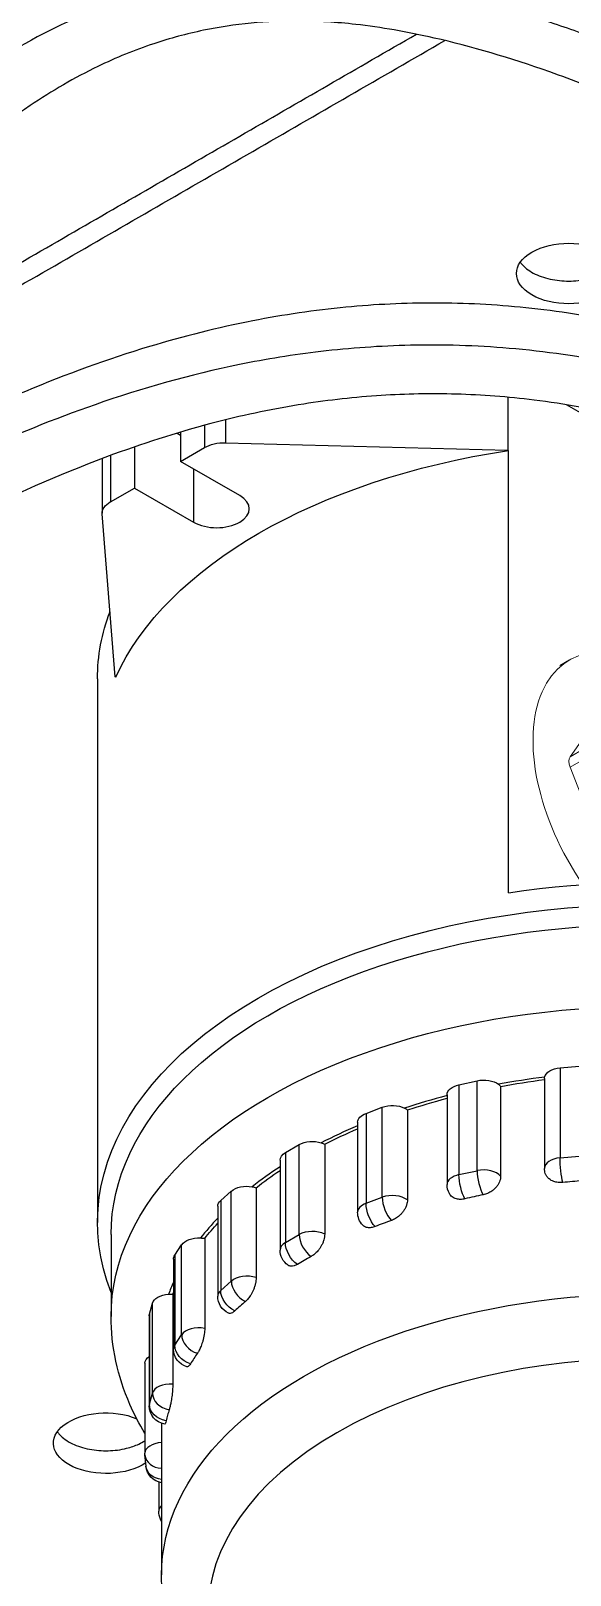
# Model space of a CAD drawing. Header units: millimetres. Extents: x 0 to 8410, y 0 to 5940.
# Drawn here: x 1901.3 to 2004.4, y 4827.7 to 5123.1 of the extents above; entities that cross this region are included whole.
import ezdxf

# ---------------------------------------------------------------- set-up
doc = ezdxf.new("R2010")
doc.units = ezdxf.units.MM
doc.header["$LTSCALE"] = 5
for name, color, linetype in [('EL3', 3, 'Continuous'), ('EL4', 4, 'Continuous'), ('EL7', 6, 'Continuous')]:
    doc.layers.add(name, color=color, linetype=linetype)

msp = doc.modelspace()

# ---------------------------------------------------------------- linework, layer by layer
at = {"color": 0, "linetype": 'Continuous', "lineweight": 0, "extrusion": (0.707107, 0.408248, 0.57735)}
for p, q in [((2002.46, 5001.66), (2004.29, 5002.72)), ((2012.02, 4995.02), (2004.43, 4984.21)), ((2004.43, 4984.21), (2009.64, 4987.23)), ((2009.64, 4985.23), (2004.43, 4982.21)), ((2004.43, 4982.21), (2012.02, 4962.64))]:
    msp.add_line(p, q, dxfattribs=at)
at = {"color": 0, "linetype": 'Continuous', "lineweight": 0, "extrusion": (-1.39315e-16, -9.17657e-17, -1)}
msp.add_ellipse((2021.12, 4973.58), major_axis=(-16.82, 29.14), ratio=0.57735, start_param=-1.71585, end_param=0.916861, dxfattribs=at)
at = {"color": 0, "linetype": 'Continuous', "lineweight": 0, "extrusion": (8.86388e-17, -4.25045e-17, -1)}
msp.add_ellipse((2005.93, 4982.35), major_axis=(-1.22, 2.12), ratio=0.57735, start_param=-1.308997, end_param=-0.261799, dxfattribs=at)
at = {"layer": 'EL3', "extrusion": (0.707107, 0.408248, 0.57735)}
for p, q in [((1992.53, 5052.97), (1992.53, 5042.83)), ((2065.12, 5016.12), (2003.76, 5051.54)), ((1938.52, 5048.66), (1938.52, 5044.27)), ((1929.24, 5046.11), (1929.92, 5045.72)), ((1929.92, 5046.32), (1929.92, 5040.72)), ((1934.52, 5047.62), (1934.52, 5043.38)), ((1921.09, 5043.48), (1921.09, 5035.62)), ((1929.92, 5040.72), (1934.52, 5043.38)), ((1938.52, 5044.27), (1992.53, 5042.83)), ((1992.53, 5042.83), (1992.61, 5042.79)), ((1992.61, 5042.79), (1992.61, 4958.18)), ((1914.93, 5041.25), (1914.93, 5030.8)), ((1916.49, 5041.83), (1916.49, 5032.96)), ((1941.24, 5034.18), (1929.92, 5040.72)), ((1932.41, 5039.28), (1932.41, 5029.09)), ((1916.49, 5032.96), (1921.09, 5035.62)), ((1921.09, 5035.62), (1932.41, 5029.09)), ((1917.43, 4999.47), (1914.93, 5030.65)), ((1914.04, 4999.14), (1914.04, 4895.11)), ((1917.51, 4999.43), (1917.43, 4999.47)), ((2002.52, 4924.7), (2006.19, 4925.03)), ((2002.52, 4924.7), (2002.52, 4907.49)), ((1983.16, 4921.47), (1986.63, 4922.24)), ((1983.16, 4921.47), (1983.16, 4904.27)), ((1986.63, 4905.03), (1986.63, 4922.24)), ((1999.53, 4922.68), (1999.53, 4905.47)), ((1980.89, 4919.56), (1980.89, 4902.36)), ((1991.14, 4921.16), (1991.14, 4903.95)), ((1965.39, 4915.99), (1968.5, 4917.16)), ((1965.39, 4915.99), (1965.39, 4898.79)), ((1968.5, 4899.95), (1968.5, 4917.16)), ((1973.31, 4916.64), (1973.31, 4899.43)), ((1963.77, 4914.28), (1963.77, 4897.07)), ((1949.98, 4908.5), (1952.6, 4910.02)), ((1952.6, 4892.81), (1952.6, 4910.02)), ((1957.49, 4910.08), (1957.49, 4892.88)), ((1948.94, 4907.05), (1948.94, 4889.85)), ((1949.98, 4908.5), (1949.98, 4891.29)), ((2002.52, 4907.49), (2006.19, 4907.83)), ((1983.16, 4904.27), (1986.63, 4905.03)), ((1937.6, 4899.32), (1939.62, 4901.12)), ((1939.62, 4883.91), (1939.62, 4901.12)), ((1944.38, 4901.77), (1944.38, 4884.57)), ((1937.03, 4898.21), (1937.03, 4881)), ((1937.6, 4899.32), (1937.6, 4882.11)), ((1965.39, 4898.79), (1968.5, 4899.95)), ((1916.63, 4892.8), (1916.63, 4877.15)), ((1934.55, 4892.07), (1934.55, 4874.86)), ((1949.98, 4891.29), (1952.6, 4892.81)), ((1928.8, 4888.86), (1930.13, 4890.86)), ((1930.13, 4873.65), (1930.13, 4890.86)), ((1928.57, 4888.12), (1928.57, 4870.92)), ((1928.8, 4888.86), (1928.8, 4871.65)), ((1937.6, 4882.11), (1939.62, 4883.91)), ((1928.43, 4881.39), (1928.43, 4864.19)), ((1923.92, 4877.24), (1923.92, 4860.04)), ((1923.96, 4877.56), (1924.55, 4879.68)), ((1923.96, 4877.56), (1923.96, 4860.36)), ((1924.55, 4862.48), (1924.55, 4879.68)), ((1928.8, 4871.65), (1930.13, 4873.65)), ((1923.1, 4868.19), (1923.1, 4850.98)), ((1923.96, 4860.36), (1924.55, 4862.48)), ((1926.28, 4856.7), (1926.28, 4853.01)), ((1923.31, 4848.52), (1923.11, 4850.66)), ((1926.28, 4851.21), (1926.28, 4827.73)), ((1925.75, 4845.47), (1925.75, 4839.88)), ((1926.28, 4837.95), (1926.08, 4838.39))]:
    msp.add_line(p, q, dxfattribs=at)
at = {"layer": 'EL3', "extrusion": (9.61481e-17, -5.55112e-17, -1)}
msp.add_arc((-2003.07, 4905.47), 3.54, 349.4049, 360, dxfattribs=at)
at = {"layer": 'EL3', "extrusion": (2.77556e-17, -1.59096e-16, -1)}
for centre, start, end in [((-1984.43, 4902.36), 331.0667, 0), ((-1926.83, 4848.84), 278.9611, 354.8133)]:
    msp.add_arc(centre, 3.54, start, end, dxfattribs=at)
at = {"layer": 'EL3', "extrusion": (1.92296e-16, 5.28954e-31, -1)}
msp.add_arc((-1967.32, 4897.07), 3.54, 316.1935, 0, dxfattribs=at)
at = {"layer": 'EL3', "extrusion": (4.80741e-17, -8.32667e-17, -1)}
msp.add_arc((-1952.48, 4889.85), 3.54, 304.3679, 0, dxfattribs=at)
at = {"layer": 'EL3', "extrusion": (-2.77556e-17, -6.29482e-17, -1)}
for centre, start in [((-1940.57, 4881), 294.7388), ((-1929.29, 4839.88), 335.1039)]:
    msp.add_arc(centre, 3.54, start, 0, dxfattribs=at)
at = {"layer": 'EL3', "extrusion": (4.0637e-17, 4.0637e-17, -1)}
for centre, start in [((-1932.11, 4870.92), 286.5473), ((-1926.64, 4850.98), 354.8133)]:
    msp.add_arc(centre, 3.54, start, 360, dxfattribs=at)
at = {"layer": 'EL3', "extrusion": (3.23637e-16, -1.16467e-16, -1)}
msp.add_arc((-1927.46, 4860.04), 3.54, 279.207, 0, dxfattribs=at)
at = {"layer": 'EL3', "extrusion": (-2.77556e-17, -1.59096e-16, -1)}
for centre, major_axis, start_param, end_param in [((2019.43, 4983.95), (-105.39, 0), 0.257278, 1.313518), ((2019.43, 4899.34), (105.39, 0), -1.828074, 0), ((1933.44, 4890.12), (-3.54, 0), 0.366519, 1.656884), ((2019.43, 4869.92), (-93.14, 0), 0.215035, 0.221937)]:
    msp.add_ellipse(centre, major_axis=major_axis, ratio=0.57735, start_param=start_param, end_param=end_param, dxfattribs=at)
at = {"layer": 'EL3', "extrusion": (1.38778e-16, -2.42363e-16, -1)}
msp.add_ellipse((1938.28, 5041.21), major_axis=(5.31, 0), ratio=0.57735, start_param=-2.356194, end_param=-1.524675, dxfattribs=at)
at = {"layer": 'EL3'}
for centre, major_axis, ratio, start_param, end_param in [((1936.83, 5031.63), (6.24, 0), 0.57735, -2.356194, 0.785398), ((2019.43, 4869.92), (-93.94, 0), 0.57735, -1.357687, -1.260307), ((2019.43, 4869.92), (-93.94, 0), 0.57735, -1.148095, -1.050867), ((2019.43, 4869.92), (-93.94, 0), 0.57735, -0.936781, -0.841428), ((2003.07, 4905.47), (3.54, 0), 0.57735, 1.727876, 3.141593), ((2019.43, 4869.92), (-93.94, 0), 0.57735, -0.722279, -0.631988), ((1984.43, 4902.36), (3.54, 0), 0.57735, 1.937315, 3.141593), ((1987.9, 4903.13), (3.54, 0), 0.57735, 0.414799, 1.937315), ((1987.9, 4903.13), (-0.77, 3.46), 0.292606, 0.922567, 2.40607), ((1967.32, 4897.07), (3.54, 0), 0.57735, 2.146755, 3.141593), ((1970.43, 4898.24), (3.54, 0), 0.57735, 0.624238, 2.146755), ((1970.43, 4898.24), (-1.24, 3.32), 0.444696, 0.870305, 2.353808), ((2019.43, 4869.92), (-93.94, 0), 0.57735, -0.501061, -0.422549), ((1955.11, 4891.36), (3.54, 0), 0.57735, 0.833678, 2.356194), ((1955.11, 4891.36), (-1.77, 3.07), 0.57735, 0.785398, 2.268901), ((1952.48, 4889.85), (3.54, 0), 0.57735, 2.356194, 3.141593), ((2019.43, 4869.92), (-93.94, 0), 0.57735, -0.256981, -0.213109), ((1942.6, 4882.8), (3.54, 0), 0.57735, 1.043117, 2.565634), ((1942.6, 4882.8), (-2.35, 2.65), 0.684772, 0.656327, 2.139829), ((1940.57, 4881), (3.54, 0), 0.57735, 2.565634, 3.141593), ((1933.44, 4872.92), (3.54, 0), 0.57735, 1.252557, 2.775074), ((2019.43, 4820.5), (-84.29, 0), 0.57735, -3.926991, 2.356194), ((1932.11, 4870.92), (3.54, 0), 0.57735, 2.775074, 3.141593), ((1933.44, 4872.92), (-2.95, 1.96), 0.762265, 0.46908, 1.952582), ((1928.04, 4862.16), (3.54, 0), 0.57735, 1.461996, 2.984513), ((1928.04, 4862.16), (-3.42, 0.94), 0.806444, 0.217725, 1.701227), ((1927.46, 4860.04), (3.54, 0), 0.57735, 2.984513, 3.141593), ((1926.64, 4850.98), (3.54, 0), 0.57735, 1.671436, 3.141593), ((1926.64, 4850.98), (-3.53, -0.32), 0.815378, 0, 1.395724), ((1929.29, 4839.88), (3.54, 0), 0.57735, 2.586003, 3.141593), ((1929.29, 4839.88), (3.21, 1.49), 0.788675, 3.141593, 3.286573)]:
    msp.add_ellipse(centre, major_axis=major_axis, ratio=ratio, start_param=start_param, end_param=end_param, dxfattribs=at)
at = {"layer": 'EL3', "extrusion": (2.77556e-17, -3.2563e-16, -1)}
msp.add_ellipse((1920.24, 5030.8), major_axis=(-5.31, 0), ratio=0.57735, start_param=-0.046121, end_param=0.785398, dxfattribs=at)
at = {"layer": 'EL3', "extrusion": (8.32667e-17, -1.59096e-16, -1)}
for centre, major_axis, start_param, end_param in [((2019.43, 4999.14), (-105.39, 0), 0, 0.213281), ((1967.32, 4914.28), (-3.54, 0), 0, 0.994838), ((2019.43, 4869.92), (93.14, 0), -2.298239, -2.211145)]:
    msp.add_ellipse(centre, major_axis=major_axis, ratio=0.57735, start_param=start_param, end_param=end_param, dxfattribs=at)
at = {"layer": 'EL3', "extrusion": (-2.77556e-17, -2.14608e-16, -1)}
for centre, major_axis, start_param, end_param in [((2019.43, 4895.11), (-105.39, 0), -0.222182, 3.363774), ((1952.48, 4907.05), (-3.54, 0), 0, 0.785398)]:
    msp.add_ellipse(centre, major_axis=major_axis, ratio=0.57735, start_param=start_param, end_param=end_param, dxfattribs=at)
at = {"layer": 'EL3', "extrusion": (2.77556e-17, -2.14608e-16, -1)}
for centre, major_axis, start_param, end_param in [((2019.43, 4892.8), (-102.8, 0), 0, 3.141593), ((2019.43, 4869.92), (93.14, 0), -1.87936, -1.786061), ((1970.43, 4915.45), (3.54, 0), -0.85639, -0.624238), ((1942.6, 4900), (3.54, 0), -1.275269, -1.043117), ((1926.64, 4868.19), (-3.54, 0), 0, 0.695275)]:
    msp.add_ellipse(centre, major_axis=major_axis, ratio=0.57735, start_param=start_param, end_param=end_param, dxfattribs=at)
at = {"layer": 'EL3', "extrusion": (8.32667e-17, -1.86852e-16, -1)}
for centre, major_axis, start_param, end_param in [((2019.43, 4877.15), (-102.8, 0), 0, 3.141593), ((1955.11, 4908.57), (3.54, 0), -2.356194, -1.06583)]:
    msp.add_ellipse(centre, major_axis=major_axis, ratio=0.57735, start_param=start_param, end_param=end_param, dxfattribs=at)
at = {"layer": 'EL3', "extrusion": (-2.77556e-17, -1.86852e-16, -1)}
msp.add_ellipse((2003.07, 4922.68), major_axis=(-3.54, 0), ratio=0.57735, start_param=0.123352, end_param=1.413717, dxfattribs=at)
at = {"layer": 'EL3', "extrusion": (2.77556e-17, -1.03585e-16, -1)}
for centre, major_axis, end_param in [((1984.43, 4919.56), (-3.54, 0), 1.204277), ((2019.43, 4827.73), (-93.14, 0), 3.141593)]:
    msp.add_ellipse(centre, major_axis=major_axis, ratio=0.57735, start_param=0, end_param=end_param, dxfattribs=at)
at = {"layer": 'EL3', "extrusion": (1.38778e-16, -3.2563e-16, -1)}
msp.add_ellipse((1987.9, 4920.33), major_axis=(3.54, 0), ratio=0.57735, start_param=-1.937315, end_param=-0.646951, dxfattribs=at)
at = {"layer": 'EL3', "extrusion": (2.77556e-17, -2.70119e-16, -1)}
msp.add_ellipse((1987.9, 4920.33), major_axis=(3.54, 0), ratio=0.57735, start_param=-0.646951, end_param=-0.414799, dxfattribs=at)
at = {"layer": 'EL3', "extrusion": (2.77556e-17, -2.42363e-16, -1)}
msp.add_ellipse((2003.07, 4922.68), major_axis=(-3.54, 0), ratio=0.57735, start_param=0, end_param=0.123352, dxfattribs=at)
at = {"layer": 'EL3', "extrusion": (2.77556e-17, -1.59096e-16, -1)}
for centre, major_axis, start_param, end_param in [((2019.43, 4869.92), (93.14, 0), -2.0888, -1.997367), ((1932.11, 4888.12), (-3.54, 0), 0, 0.366519)]:
    msp.add_ellipse(centre, major_axis=major_axis, ratio=0.57735, start_param=start_param, end_param=end_param, dxfattribs=at)
at = {"layer": 'EL3', "extrusion": (2.77556e-17, -2.97874e-16, -1)}
for centre, major_axis, start_param, end_param in [((1970.43, 4915.45), (3.54, 0), -2.146755, -0.85639), ((1927.46, 4877.24), (-3.54, 0), 0, 0.15708)]:
    msp.add_ellipse(centre, major_axis=major_axis, ratio=0.57735, start_param=start_param, end_param=end_param, dxfattribs=at)
at = {"layer": 'EL3', "extrusion": (-8.32667e-17, -1.86852e-16, -1)}
msp.add_ellipse((1955.11, 4908.57), major_axis=(3.54, 0), ratio=0.57735, start_param=-1.06583, end_param=-0.833678, dxfattribs=at)
at = {"layer": 'EL3', "extrusion": (1.07556e-15, 7.56118e-17, -1)}
msp.add_ellipse((2003.07, 4905.47), major_axis=(0.32, -3.53), ratio=0.127728, start_param=0.708625, end_param=2.192128, dxfattribs=at)
at = {"layer": 'EL3', "extrusion": (-2.77556e-17, -2.97874e-16, -1)}
msp.add_ellipse((2019.43, 4869.92), major_axis=(93.14, 0), ratio=0.57735, start_param=-2.507679, end_param=-2.429122, dxfattribs=at)
at = {"layer": 'EL3', "extrusion": (3.95117e-16, 9.02002e-17, -1)}
msp.add_ellipse((1984.43, 4902.36), major_axis=(0.77, -3.46), ratio=0.292606, start_param=0.735523, end_param=2.219025, dxfattribs=at)
at = {"layer": 'EL3', "extrusion": (8.32667e-17, -2.70119e-16, -1)}
msp.add_ellipse((1942.6, 4900), major_axis=(3.54, 0), ratio=0.57735, start_param=-2.565634, end_param=-1.275269, dxfattribs=at)
at = {"layer": 'EL3', "extrusion": (8.32667e-17, -2.14608e-16, -1)}
msp.add_ellipse((1940.57, 4898.21), major_axis=(-3.54, 0), ratio=0.57735, start_param=0, end_param=0.575959, dxfattribs=at)
at = {"layer": 'EL3', "extrusion": (3.31493e-16, -6.75825e-17, -1)}
msp.add_ellipse((1967.32, 4897.07), major_axis=(1.24, -3.32), ratio=0.444696, start_param=0.787785, end_param=2.271287, dxfattribs=at)
at = {"layer": 'EL3', "extrusion": (-2.77556e-17, -3.53385e-16, -1)}
msp.add_ellipse((2019.43, 4869.92), major_axis=(93.14, 0), ratio=0.57735, start_param=-2.717118, end_param=-2.656455, dxfattribs=at)
at = {"layer": 'EL3', "extrusion": (8.32667e-17, -1.03585e-16, -1)}
msp.add_ellipse((1933.44, 4890.12), major_axis=(3.54, 0), ratio=0.57735, start_param=-1.484709, end_param=-1.252557, dxfattribs=at)
at = {"layer": 'EL3', "extrusion": (2.85733e-16, 1.71229e-16, -1)}
msp.add_ellipse((1952.48, 4889.85), major_axis=(1.77, -3.07), ratio=0.57735, start_param=0.872692, end_param=2.356194, dxfattribs=at)
at = {"layer": 'EL3', "extrusion": (8.32667e-17, -2.97874e-16, -1)}
msp.add_ellipse((1928.04, 4879.36), major_axis=(-3.54, 0), ratio=0.57735, start_param=0.15708, end_param=1.447445, dxfattribs=at)
at = {"layer": 'EL3', "extrusion": (1.38778e-16, -1.86852e-16, -1)}
msp.add_ellipse((1928.04, 4879.36), major_axis=(3.54, 0), ratio=0.57735, start_param=-1.694148, end_param=-1.461996, dxfattribs=at)
at = {"layer": 'EL3', "extrusion": (4.24192e-16, 1.7439e-16, -1)}
msp.add_ellipse((1940.57, 4881), major_axis=(2.35, -2.65), ratio=0.684772, start_param=1.001763, end_param=2.485266, dxfattribs=at)
at = {"layer": 'EL3', "extrusion": (7.39819e-17, -7.88087e-17, -1)}
msp.add_ellipse((1932.11, 4870.92), major_axis=(2.95, -1.96), ratio=0.762265, start_param=1.18901, end_param=2.672513, dxfattribs=at)
at = {"layer": 'EL3', "extrusion": (7.18129e-17, 1.12526e-16, -1)}
msp.add_ellipse((1927.46, 4860.04), major_axis=(3.42, -0.94), ratio=0.806444, start_param=1.440365, end_param=2.923868, dxfattribs=at)
at = {"layer": 'EL3', "extrusion": (-4.0074e-17, 8.51173e-17, -1)}
msp.add_ellipse((1926.83, 4848.84), major_axis=(3.53, 0.32), ratio=0.815378, start_param=1.801294, end_param=3.141593, dxfattribs=at)
at = {"layer": 'EL3'}
for points, knots in [([(1991.14, 4903.95), (1991.14, 4903.78), (1991.12, 4903.61), (1991.05, 4903.25), (1990.99, 4903.07), (1990.85, 4902.71), (1990.76, 4902.54), (1990.55, 4902.2), (1990.43, 4902.04), (1990.19, 4901.76), (1990.05, 4901.62), (1989.76, 4901.36), (1989.61, 4901.24), (1989.22, 4900.97), (1988.94, 4900.81), (1988.37, 4900.56), (1988.07, 4900.47), (1987.79, 4900.41), (1987.79, 4900.41), (1987.79, 4900.41)], [0.992353, 0.992353, 0.992353, 0.992353, 1.336406, 1.336406, 1.680459, 1.680459, 2.024511, 2.024511, 2.368564, 2.368564, 2.673122, 2.673122, 2.97768, 2.97768, 3.472618, 3.472618, 3.967555, 3.967555, 3.971042, 3.971042, 3.971042, 3.971042]), ([(2003.02, 4902.77), (2003.02, 4902.77), (2003.02, 4902.77), (2002.73, 4902.74), (2002.42, 4902.74), (2001.82, 4902.8), (2001.53, 4902.87), (2001.13, 4903.02), (2000.97, 4903.09), (2000.67, 4903.26), (2000.53, 4903.36), (2000.28, 4903.56), (2000.16, 4903.68), (1999.94, 4903.96), (1999.85, 4904.1), (1999.7, 4904.42), (1999.64, 4904.58), (1999.6, 4904.77), (1999.59, 4904.8), (1999.59, 4904.82)], [3.964069, 3.964069, 3.964069, 3.964069, 3.967555, 3.967555, 4.462493, 4.462493, 4.957431, 4.957431, 5.261988, 5.261988, 5.566546, 5.566546, 5.910599, 5.910599, 6.254652, 6.254652, 6.598705, 6.598705, 6.649012, 6.649012, 6.649012, 6.649012]), ([(2006.69, 4903.1), (2006.07, 4903.06), (2005.46, 4903), (2004.25, 4902.89), (2003.64, 4902.83), (2003.02, 4902.77)], [16.338293, 16.338293, 16.338293, 16.338293, 17.378833, 17.378833, 18.419372, 18.419372, 18.419372, 18.419372]), ([(1973.31, 4899.43), (1973.31, 4899.27), (1973.29, 4899.09), (1973.22, 4898.73), (1973.17, 4898.54), (1973.04, 4898.16), (1972.96, 4897.98), (1972.77, 4897.61), (1972.66, 4897.44), (1972.44, 4897.13), (1972.32, 4896.98), (1972.05, 4896.68), (1971.91, 4896.55), (1971.56, 4896.23), (1971.31, 4896.04), (1970.79, 4895.73), (1970.52, 4895.6), (1970.27, 4895.51), (1970.27, 4895.51), (1970.26, 4895.51)], [0.992353, 0.992353, 0.992353, 0.992353, 1.336406, 1.336406, 1.680459, 1.680459, 2.024511, 2.024511, 2.368564, 2.368564, 2.673122, 2.673122, 2.97768, 2.97768, 3.472618, 3.472618, 3.967555, 3.967555, 3.971042, 3.971042, 3.971042, 3.971042]), ([(1984.32, 4899.64), (1984.32, 4899.64), (1984.31, 4899.64), (1984.04, 4899.58), (1983.75, 4899.54), (1983.19, 4899.54), (1982.91, 4899.57), (1982.54, 4899.67), (1982.39, 4899.72), (1982.11, 4899.86), (1981.98, 4899.94), (1981.75, 4900.11), (1981.63, 4900.22), (1981.46, 4900.44), (1981.39, 4900.54), (1981.33, 4900.64)], [3.964069, 3.964069, 3.964069, 3.964069, 3.967555, 3.967555, 4.462493, 4.462493, 4.957431, 4.957431, 5.261988, 5.261988, 5.566546, 5.566546, 5.910599, 5.910599, 6.167959, 6.167959, 6.167959, 6.167959]), ([(1987.79, 4900.41), (1987.2, 4900.29), (1986.62, 4900.17), (1985.47, 4899.91), (1984.9, 4899.78), (1984.32, 4899.64)], [16.338293, 16.338293, 16.338293, 16.338293, 17.378833, 17.378833, 18.419372, 18.419372, 18.419372, 18.419372]), ([(1970.26, 4895.51), (1969.73, 4895.32), (1969.21, 4895.13), (1968.18, 4894.74), (1967.66, 4894.54), (1967.15, 4894.34)], [16.338293, 16.338293, 16.338293, 16.338293, 17.378833, 17.378833, 18.419372, 18.419372, 18.419372, 18.419372]), ([(1957.49, 4892.88), (1957.49, 4892.71), (1957.48, 4892.53), (1957.42, 4892.16), (1957.38, 4891.97), (1957.26, 4891.58), (1957.19, 4891.38), (1957.03, 4891), (1956.93, 4890.81), (1956.74, 4890.48), (1956.64, 4890.31), (1956.42, 4889.99), (1956.3, 4889.83), (1956, 4889.48), (1955.78, 4889.26), (1955.33, 4888.89), (1955.11, 4888.73), (1954.89, 4888.61), (1954.89, 4888.61), (1954.89, 4888.61)], [0.992353, 0.992353, 0.992353, 0.992353, 1.336406, 1.336406, 1.680459, 1.680459, 2.024511, 2.024511, 2.368564, 2.368564, 2.673122, 2.673122, 2.97768, 2.97768, 3.472618, 3.472618, 3.967555, 3.967555, 3.971042, 3.971042, 3.971042, 3.971042]), ([(1967.15, 4894.34), (1967.15, 4894.34), (1967.15, 4894.34), (1966.9, 4894.24), (1966.64, 4894.17), (1966.14, 4894.1), (1965.9, 4894.11), (1965.56, 4894.16), (1965.43, 4894.2), (1965.18, 4894.3), (1965.07, 4894.37), (1964.9, 4894.49), (1964.83, 4894.55), (1964.76, 4894.62)], [3.964069, 3.964069, 3.964069, 3.964069, 3.967555, 3.967555, 4.462493, 4.462493, 4.957431, 4.957431, 5.261988, 5.261988, 5.566546, 5.566546, 5.799091, 5.799091, 5.799091, 5.799091]), ([(1952.26, 4887.09), (1952.26, 4887.09), (1952.26, 4887.09), (1952.06, 4886.97), (1951.84, 4886.87), (1951.42, 4886.74), (1951.22, 4886.72), (1950.94, 4886.74), (1950.83, 4886.76), (1950.64, 4886.83), (1950.56, 4886.87), (1950.48, 4886.92)], [3.964069, 3.964069, 3.964069, 3.964069, 3.967555, 3.967555, 4.462493, 4.462493, 4.957431, 4.957431, 5.261988, 5.261988, 5.52595, 5.52595, 5.52595, 5.52595]), ([(1954.89, 4888.61), (1954.44, 4888.36), (1954, 4888.11), (1953.13, 4887.61), (1952.7, 4887.35), (1952.26, 4887.09)], [16.338293, 16.338293, 16.338293, 16.338293, 17.378833, 17.378833, 18.419372, 18.419372, 18.419372, 18.419372]), ([(1944.38, 4884.57), (1944.38, 4884.4), (1944.37, 4884.22), (1944.32, 4883.84), (1944.29, 4883.64), (1944.2, 4883.24), (1944.14, 4883.03), (1944.01, 4882.63), (1943.94, 4882.44), (1943.79, 4882.08), (1943.71, 4881.9), (1943.53, 4881.56), (1943.44, 4881.39), (1943.2, 4881), (1943.03, 4880.76), (1942.68, 4880.34), (1942.5, 4880.16), (1942.34, 4880.02), (1942.34, 4880.02), (1942.34, 4880.01)], [0.992353, 0.992353, 0.992353, 0.992353, 1.336406, 1.336406, 1.680459, 1.680459, 2.024511, 2.024511, 2.368564, 2.368564, 2.673122, 2.673122, 2.97768, 2.97768, 3.472618, 3.472618, 3.967555, 3.967555, 3.971042, 3.971042, 3.971042, 3.971042]), ([(1923.1, 4854.78), (1922.02, 4856.58), (1921.06, 4858.42), (1917.88, 4865.68), (1916.63, 4871.41), (1916.63, 4877.15)], [8.5144444, 8.5144444, 8.5144444, 8.5144444, 8.6011863, 8.6011863, 8.8488193, 8.8488193, 8.8488193, 8.8488193]), ([(1940.31, 4878.22), (1940.31, 4878.22), (1940.31, 4878.21), (1940.16, 4878.07), (1939.99, 4877.95), (1939.67, 4877.78), (1939.52, 4877.73), (1939.31, 4877.72), (1939.23, 4877.73), (1939.13, 4877.77), (1939.11, 4877.77), (1939.09, 4877.78)], [3.964069, 3.964069, 3.964069, 3.964069, 3.967555, 3.967555, 4.462493, 4.462493, 4.957431, 4.957431, 5.261988, 5.261988, 5.3444, 5.3444, 5.3444, 5.3444]), ([(1942.34, 4880.01), (1941.99, 4879.72), (1941.64, 4879.42), (1940.97, 4878.83), (1940.64, 4878.52), (1940.31, 4878.22)], [16.338293, 16.338293, 16.338293, 16.338293, 17.378833, 17.378833, 18.419372, 18.419372, 18.419372, 18.419372]), ([(1934.55, 4874.86), (1934.55, 4874.7), (1934.54, 4874.51), (1934.51, 4874.13), (1934.49, 4873.93), (1934.42, 4873.52), (1934.38, 4873.31), (1934.29, 4872.89), (1934.24, 4872.69), (1934.14, 4872.32), (1934.08, 4872.13), (1933.96, 4871.77), (1933.9, 4871.59), (1933.74, 4871.18), (1933.62, 4870.92), (1933.39, 4870.46), (1933.26, 4870.26), (1933.15, 4870.1), (1933.15, 4870.1), (1933.15, 4870.1)], [0.992353, 0.992353, 0.992353, 0.992353, 1.336406, 1.336406, 1.680459, 1.680459, 2.024511, 2.024511, 2.368564, 2.368564, 2.673122, 2.673122, 2.97768, 2.97768, 3.472618, 3.472618, 3.967555, 3.967555, 3.971042, 3.971042, 3.971042, 3.971042]), ([(1933.15, 4870.1), (1932.92, 4869.77), (1932.69, 4869.44), (1932.25, 4868.77), (1932.03, 4868.44), (1931.82, 4868.1)], [16.338293, 16.338293, 16.338293, 16.338293, 17.378833, 17.378833, 18.419372, 18.419372, 18.419372, 18.419372]), ([(1931.82, 4868.1), (1931.82, 4868.1), (1931.82, 4868.1), (1931.72, 4867.94), (1931.61, 4867.8), (1931.41, 4867.6), (1931.32, 4867.54), (1931.19, 4867.51), (1931.14, 4867.51), (1931.1, 4867.52)], [3.964069, 3.964069, 3.964069, 3.964069, 3.967555, 3.967555, 4.462493, 4.462493, 4.957431, 4.957431, 5.22721, 5.22721, 5.22721, 5.22721]), ([(1928.43, 4864.19), (1928.43, 4864.02), (1928.42, 4863.84), (1928.41, 4863.45), (1928.4, 4863.25), (1928.36, 4862.83), (1928.34, 4862.62), (1928.3, 4862.2), (1928.27, 4861.99), (1928.22, 4861.61), (1928.19, 4861.42), (1928.13, 4861.04), (1928.1, 4860.86), (1928.02, 4860.43), (1927.96, 4860.16), (1927.85, 4859.68), (1927.79, 4859.47), (1927.74, 4859.31), (1927.74, 4859.3), (1927.74, 4859.3)], [0.992353, 0.992353, 0.992353, 0.992353, 1.336406, 1.336406, 1.680459, 1.680459, 2.024511, 2.024511, 2.368564, 2.368564, 2.673122, 2.673122, 2.97768, 2.97768, 3.472618, 3.472618, 3.967555, 3.967555, 3.971042, 3.971042, 3.971042, 3.971042]), ([(1927.16, 4857.18), (1927.16, 4857.18), (1927.16, 4857.18), (1927.12, 4857.01), (1927.07, 4856.86), (1927, 4856.65), (1926.96, 4856.58), (1926.92, 4856.54), (1926.91, 4856.54), (1926.9, 4856.54)], [3.964069, 3.964069, 3.964069, 3.964069, 3.967555, 3.967555, 4.462493, 4.462493, 4.957431, 4.957431, 5.156159, 5.156159, 5.156159, 5.156159]), ([(1927.74, 4859.3), (1927.63, 4858.95), (1927.53, 4858.6), (1927.33, 4857.9), (1927.24, 4857.54), (1927.16, 4857.18)], [16.338293, 16.338293, 16.338293, 16.338293, 17.378833, 17.378833, 18.419372, 18.419372, 18.419372, 18.419372]), ([(1926.28, 4853.01), (1926.28, 4852.85), (1926.28, 4852.67), (1926.28, 4852.28), (1926.28, 4852.07), (1926.28, 4851.65), (1926.28, 4851.44), (1926.28, 4851.22), (1926.28, 4851.21), (1926.28, 4851.21)], [0.992353, 0.992353, 0.992353, 0.992353, 1.336406, 1.336406, 1.680459, 1.680459, 2.024511, 2.024511, 2.034275, 2.034275, 2.034275, 2.034275]), ([(2112.57, 4827.73), (2112.57, 4821.94), (2111.18, 4816.18), (2105.82, 4805.06), (2101.69, 4799.78), (2090.82, 4789.89), (2083.84, 4785.43), (2067.89, 4778.03), (2058.89, 4775.14), (2039.93, 4771.26), (2030, 4770.25), (2010.14, 4770.17), (2000.22, 4771.09), (1981.29, 4774.78), (1972.28, 4777.56), (1956.01, 4784.84), (1948.76, 4789.35), (1937, 4799.82), (1932.42, 4805.78), (1927.43, 4817.23), (1926.28, 4822.48), (1926.28, 4827.73)], [5.707227, 5.707227, 5.707227, 5.707227, 5.978522, 5.978522, 6.272712, 6.272712, 6.600921, 6.600921, 6.937178, 6.937178, 7.271051, 7.271051, 7.603604, 7.603604, 7.937367, 7.937367, 8.273575, 8.273575, 8.602433, 8.602433, 8.848819, 8.848819, 8.848819, 8.848819])]:
    msp.add_open_spline(points, degree=3, knots=knots, dxfattribs=at)
at = {"layer": 'EL4', "extrusion": (-2.77556e-17, -2.42363e-16, -1)}
msp.add_ellipse((2004.19, 5076.65), major_axis=(-10.03, 0), ratio=0.57735, start_param=-3.926991, end_param=2.356194, dxfattribs=at)
at = {"layer": 'EL4', "extrusion": (2.77556e-17, -1.59096e-16, -1)}
msp.add_ellipse((1915.64, 4852.9), major_axis=(-10.03, 0), ratio=0.57735, start_param=-2.432209, end_param=2.198418, dxfattribs=at)
at = {"layer": 'EL4'}
for points, degree in [([(1996.22, 5199.75), (2359.38, 4990.08)], 1), ([(1996.22, 5195.41), (2359.38, 4985.74)], 1), ([(1919.37, 5155.38), (1809.14, 5091.74), (1698.9, 5028.09), (1588.66, 4964.45)], 3), ([(1839.86, 5044.39), (1975.03, 5122.44)], 1), ([(1833.53, 5036.4), (1980.45, 5121.23)], 1), ([(1798.41, 4591), (2349.36, 4909.09)], 1), ([(1802.16, 4588.83), (2353.12, 4906.92)], 1)]:
    msp.add_open_spline(points, degree=degree, dxfattribs=at)
for points, knots in [([(1994.89, 5078.82), (1995.01, 5078.65), (1995.15, 5078.47), (1995.92, 5077.63), (1996.75, 5077.03), (1998.73, 5076.08), (1999.84, 5075.72), (2002.2, 5075.27), (2003.42, 5075.18), (2005.84, 5075.24), (2007.02, 5075.4), (2008.98, 5075.88), (2009.77, 5076.15), (2011.15, 5076.8), (2011.74, 5077.16), (2012.75, 5077.94), (2013.17, 5078.37), (2013.48, 5078.82)], [-17.987219, -17.987219, -17.987219, -17.987219, -17.421382, -17.421382, -15.19309, -15.19309, -13.05663, -13.05663, -10.987848, -10.987848, -8.951625, -8.951625, -7.387255, -7.387255, -5.944557, -5.944557, -4.511934, -4.511934, -4.511934, -4.511934]), ([(1906.34, 4855.07), (1906.47, 4854.89), (1906.61, 4854.72), (1907.37, 4853.88), (1908.21, 4853.28), (1910.19, 4852.33), (1911.3, 4851.97), (1913.66, 4851.52), (1914.88, 4851.42), (1917.3, 4851.49), (1918.48, 4851.64), (1920.43, 4852.13), (1921.23, 4852.4), (1922.36, 4852.93), (1922.74, 4853.14), (1923.1, 4853.37)], [-17.987219, -17.987219, -17.987219, -17.987219, -17.421382, -17.421382, -15.19309, -15.19309, -13.05663, -13.05663, -10.987848, -10.987848, -8.951625, -8.951625, -7.387255, -7.387255, -6.48935, -6.48935, -6.48935, -6.48935])]:
    msp.add_open_spline(points, degree=3, knots=knots, dxfattribs=at)
at = {"layer": 'EL7'}
for points, knots in [([(2137.6, 4946.29), (2144.8, 4950.44), (2152.95, 4954.58), (2170.69, 4963.55), (2180.31, 4968.4), (2192.96, 4975.97), (2196.78, 4978.45), (2204.55, 4984.27), (2208.34, 4987.7), (2213.51, 4993.93), (2215.29, 4996.61), (2218.06, 5002.05), (2219.08, 5004.8), (2220.43, 5010.44), (2220.74, 5013.32), (2220.7, 5019.34), (2220.27, 5022.48), (2218.58, 5029.26), (2217.17, 5032.89), (2213.04, 5041), (2210.08, 5045.44), (2202, 5055.47), (2196.51, 5061.04), (2186.21, 5070.02), (2181.87, 5073.49), (2172.03, 5080.79), (2166.44, 5084.6), (2153.99, 5092.52), (2147.05, 5096.6), (2131.96, 5104.9), (2123.76, 5109.09), (2106.47, 5117.35), (2097.37, 5121.4), (2078.88, 5129.09), (2069.51, 5132.73), (2051.12, 5139.38), (2042.13, 5142.42), (2024.99, 5147.81), (2016.84, 5150.19), (2001.56, 5154.34), (1994.42, 5156.14), (1981.15, 5159.22), (1975, 5160.53), (1963.58, 5162.77), (1958.28, 5163.72), (1943.65, 5166.08), (1934.45, 5167.25), (1916.62, 5168.95), (1907.98, 5169.48), (1890.75, 5169.94), (1882.16, 5169.85), (1864.55, 5169.03), (1855.57, 5168.22), (1841.7, 5166.4), (1836.67, 5165.61), (1826.2, 5163.7), (1820.78, 5162.56), (1809.4, 5159.83), (1803.45, 5158.21), (1790.81, 5154.35), (1784.15, 5152.05), (1769.78, 5146.55), (1762.12, 5143.25), (1754.28, 5139.52), (1753.94, 5139.36), (1753.6, 5139.2)], [0, 0, 0, 0, 17.795006, 17.795006, 38.273919, 38.273919, 47.893783, 47.893783, 59.729734, 59.729734, 68.030605, 68.030605, 76.001436, 76.001436, 84.043015, 84.043015, 92.822259, 92.822259, 103.253205, 103.253205, 116.447738, 116.447738, 133.480288, 133.480288, 144.357459, 144.357459, 156.601971, 156.601971, 170.161555, 170.161555, 184.764774, 184.764774, 199.85894, 199.85894, 214.692999, 214.692999, 228.562576, 228.562576, 241.043436, 241.043436, 252.035569, 252.035569, 261.653992, 261.653992, 270.10218, 270.10218, 285.331683, 285.331683, 300.301012, 300.301012, 315.866233, 315.866233, 332.962383, 332.962383, 342.90673, 342.90673, 353.945494, 353.945494, 366.45974, 366.45974, 381.006643, 381.006643, 398.455339, 398.455339, 399.241393, 399.241393, 399.241393, 399.241393]), ([(2220.72, 5015.31), (2220.77, 5018.57), (2220.33, 5021.87), (2219.43, 5025.18), (2218.44, 5028.82), (2216.9, 5032.49), (2214.86, 5036.16), (2211.1, 5042.95), (2205.66, 5049.76), (2198.84, 5056.54), (2192.9, 5062.43), (2185.92, 5068.3), (2178.06, 5074.08), (2164.56, 5084.02), (2148.5, 5093.72), (2130.78, 5102.87), (2117.59, 5109.68), (2103.49, 5116.2), (2088.82, 5122.28), (2067.26, 5131.22), (2044.5, 5139.24), (2021.64, 5145.93), (2010.35, 5149.23), (1999.04, 5152.21), (1987.84, 5154.81), (1976.9, 5157.34), (1966.07, 5159.52), (1955.46, 5161.29), (1941.16, 5163.68), (1927.33, 5165.31), (1913.97, 5166.24), (1899.94, 5167.21), (1886.43, 5167.39), (1873.43, 5166.85), (1859.64, 5166.27), (1846.42, 5164.86), (1833.72, 5162.73), (1823.24, 5160.97), (1813.12, 5158.72), (1803.3, 5156.02), (1794.13, 5153.49), (1785.23, 5150.58), (1776.56, 5147.31), (1760.56, 5141.27), (1745.36, 5133.99), (1730.76, 5125.7), (1718.05, 5118.48), (1705.79, 5110.48), (1693.86, 5101.85), (1673.36, 5087.01), (1653.84, 5070.27), (1634.72, 5052.31), (1620.51, 5038.95), (1606.52, 5024.92), (1592.54, 5010.5), (1592.48, 5010.43), (1592.41, 5010.37), (1592.35, 5010.3)], [83.216323, 83.216323, 83.216323, 83.216323, 93.654897, 93.654897, 93.654897, 105.138722, 105.138722, 105.138722, 126.340497, 126.340497, 126.340497, 144.793747, 144.793747, 144.793747, 176.528198, 176.528198, 176.528198, 200.134044, 200.134044, 200.134044, 234.828945, 234.828945, 234.828945, 251.964507, 251.964507, 251.964507, 268.686519, 268.686519, 268.686519, 291.223653, 291.223653, 291.223653, 314.890465, 314.890465, 314.890465, 340.007065, 340.007065, 340.007065, 360.731531, 360.731531, 360.731531, 380.096266, 380.096266, 380.096266, 415.848008, 415.848008, 415.848008, 446.965017, 446.965017, 446.965017, 500.477608, 500.477608, 500.477608, 540.283243, 540.283243, 540.283243, 540.46547, 540.46547, 540.46547, 540.46547]), ([(2130.99, 4957.73), (2140.46, 4963.2), (2150.97, 4968.36), (2169.57, 4977.83), (2177.78, 4982.14), (2187.28, 4988.07), (2189.67, 4989.67), (2194.88, 4993.5), (2197.45, 4995.71), (2201.2, 4999.67), (2202.57, 5001.43), (2204.87, 5005.07), (2205.75, 5006.94), (2207.11, 5011.06), (2207.48, 5013.31), (2207.54, 5018.38), (2207.1, 5021.23), (2205.16, 5027.38), (2203.62, 5030.68), (2199.17, 5037.96), (2196.11, 5041.96), (2187.88, 5050.98), (2182.41, 5056.04), (2172.16, 5064.29), (2167.87, 5067.48), (2158.16, 5074.23), (2152.65, 5077.78), (2140.4, 5085.18), (2133.58, 5089.01), (2118.78, 5096.8), (2110.76, 5100.74), (2093.92, 5108.48), (2085.09, 5112.28), (2067.24, 5119.44), (2058.24, 5122.82), (2040.67, 5128.97), (2032.12, 5131.77), (2015.88, 5136.71), (2008.19, 5138.89), (1993.82, 5142.67), (1987.13, 5144.3), (1974.72, 5147.08), (1968.98, 5148.27), (1953.39, 5151.22), (1943.7, 5152.73), (1925.8, 5154.89), (1917.53, 5155.62), (1901.27, 5156.52), (1893.27, 5156.69), (1877.09, 5156.48), (1868.92, 5156.06), (1851.9, 5154.53), (1843.09, 5153.33), (1829.32, 5150.84), (1824.2, 5149.77), (1813.42, 5147.22), (1807.77, 5145.69), (1795.71, 5142.05), (1789.33, 5139.86), (1775.45, 5134.59), (1768.01, 5131.41), (1751.49, 5123.57), (1742.48, 5118.75), (1721.89, 5106.56), (1710.45, 5098.88), (1691.68, 5084.98), (1684.2, 5079.08), (1669.37, 5066.76), (1662.01, 5060.33), (1647.77, 5047.39), (1640.89, 5040.9), (1628.44, 5028.84), (1622.88, 5023.32), (1609, 5009.34), (1600.69, 5000.77), (1592.35, 4992.06)], [0, 0, 0, 0, 22.013329, 22.013329, 40.528282, 40.528282, 47.356112, 47.356112, 56.936853, 56.936853, 64.722425, 64.722425, 73.194537, 73.194537, 83.391512, 83.391512, 95.321364, 95.321364, 107.688695, 107.688695, 121.602625, 121.602625, 138.552771, 138.552771, 149.228376, 149.228376, 161.24874, 161.24874, 174.567626, 174.567626, 188.89272, 188.89272, 203.644222, 203.644222, 218.066373, 218.066373, 231.483345, 231.483345, 243.51218, 243.51218, 254.081304, 254.081304, 263.314977, 263.314977, 279.512017, 279.512017, 294.065842, 294.065842, 308.819625, 308.819625, 324.637757, 324.637757, 342.603182, 342.603182, 353.483968, 353.483968, 365.898253, 365.898253, 380.453761, 380.453761, 398.109932, 398.109932, 420.48777, 420.48777, 450.424377, 450.424377, 470.740243, 470.740243, 491.219157, 491.219157, 510.678389, 510.678389, 526.524232, 526.524232, 550.213695, 550.213695, 550.213695, 550.213695]), ([(2062.66, 4989.16), (2065.92, 4991.04), (2069.33, 4992.6), (2077.34, 4995.49), (2082.01, 4996.66), (2093.44, 4998.64), (2100.29, 4999.1), (2112.12, 4999.23), (2117.18, 4999.06), (2127.02, 4998.55), (2131.77, 4998.21), (2139.56, 4997.78), (2142.74, 4997.65), (2148.16, 4997.72), (2150.47, 4997.85), (2154.26, 4998.52), (2155.78, 4998.91), (2158.74, 5000.21), (2160.22, 5001.13), (2163.04, 5004.05), (2164.1, 5006.21), (2164.98, 5010.64), (2164.74, 5012.84), (2163.7, 5016.98), (2162.84, 5018.97), (2160.01, 5024.25), (2157.65, 5027.58), (2151.35, 5035.24), (2147.22, 5039.61), (2136.69, 5049.74), (2130, 5055.58), (2118.04, 5065.2), (2113.24, 5068.89), (2102.77, 5076.58), (2097.07, 5080.58), (2085.06, 5088.6), (2078.74, 5092.62), (2065.93, 5100.34), (2059.46, 5104.04), (2046.86, 5110.81), (2040.74, 5113.91), (2029.18, 5119.37), (2023.75, 5121.77), (2013.64, 5125.91), (2008.97, 5127.69), (1996.33, 5132.09), (1988.41, 5134.4), (1974.91, 5137.39), (1969.23, 5138.35), (1959.24, 5139.37), (1954.88, 5139.57), (1946.67, 5139.46), (1942.81, 5139.18), (1935.11, 5138.21), (1931.29, 5137.49), (1923.48, 5135.54), (1919.52, 5134.28), (1911.2, 5131.07), (1906.89, 5129.04), (1897.52, 5123.92), (1892.54, 5120.67), (1881.1, 5112.17), (1874.82, 5106.63), (1863.68, 5095.61), (1858.74, 5090.26), (1845.5, 5075.04), (1837.43, 5064.81), (1823.39, 5047.02), (1817.41, 5039.44), (1805.07, 5024.6), (1798.68, 5017.39), (1783.81, 5001.95), (1775.25, 4993.88), (1757.46, 4978.5), (1748.23, 4971.21), (1728.7, 4956.99), (1718.38, 4950.09), (1695.95, 4936.2), (1683.78, 4929.28), (1656.04, 4914.59), (1640.32, 4906.97), (1600.04, 4888.6), (1575.02, 4878.21), (1531.26, 4860.41), (1512.76, 4853), (1475.48, 4837.72), (1456.7, 4829.86), (1423.25, 4815.04), (1408.59, 4808.28), (1372.54, 4790.63), (1351.29, 4779.09), (1322.84, 4763.96), (1315.45, 4760.06), (1308.08, 4756.28)], [0, 0, 0, 0, 8.770184, 8.770184, 19.9, 19.9, 35.50445, 35.50445, 47.536359, 47.536359, 60.065452, 60.065452, 69.831766, 69.831766, 78.035446, 78.035446, 83.58874, 83.58874, 88.703758, 88.703758, 94.993418, 94.993418, 102.179976, 102.179976, 109.760889, 109.760889, 122.107216, 122.107216, 136.417507, 136.417507, 153.596556, 153.596556, 164.055714, 164.055714, 175.339608, 175.339608, 187.004061, 187.004061, 198.391819, 198.391819, 208.880619, 208.880619, 218.130664, 218.130664, 226.112901, 226.112901, 239.841104, 239.841104, 250.075099, 250.075099, 258.280113, 258.280113, 265.944744, 265.944744, 273.924732, 273.924732, 282.684603, 282.684603, 292.878011, 292.878011, 305.635169, 305.635169, 323.385882, 323.385882, 338.484123, 338.484123, 364.88463, 364.88463, 384.539958, 384.539958, 404.779779, 404.779779, 429.942066, 429.942066, 455.299017, 455.299017, 482.00471, 482.00471, 511.812268, 511.812268, 548.31426, 548.31426, 603.285502, 603.285502, 642.596157, 642.596157, 681.906812, 681.906812, 712.512791, 712.512791, 757.39211, 757.39211, 773.179826, 773.179826, 773.179826, 773.179826]), ([(2163.77, 5005.88), (2164.11, 5006.67), (2164.25, 5007.59), (2164.19, 5008.61), (2164.09, 5010.34), (2163.44, 5012.37), (2162.29, 5014.65), (2161.23, 5016.78), (2159.73, 5019.12), (2157.86, 5021.64), (2154.4, 5026.29), (2149.65, 5031.53), (2143.88, 5037.13), (2138.86, 5042), (2133.06, 5047.16), (2126.64, 5052.44), (2115.6, 5061.54), (2102.72, 5071.04), (2088.78, 5080.22), (2078.41, 5087.05), (2067.45, 5093.7), (2056.2, 5099.87), (2047.84, 5104.45), (2039.31, 5108.78), (2030.73, 5112.7), (2024.36, 5115.62), (2017.96, 5118.33), (2011.58, 5120.76), (2008.17, 5122.06), (2004.76, 5123.29), (2001.37, 5124.43), (1997.52, 5125.73), (1993.69, 5126.91), (1989.88, 5127.97), (1984.29, 5129.53), (1978.75, 5130.82), (1973.29, 5131.8), (1967.97, 5132.75), (1962.73, 5133.41), (1957.6, 5133.73), (1952.58, 5134.03), (1947.71, 5134), (1942.99, 5133.66), (1938.59, 5133.34), (1934.33, 5132.76), (1930.22, 5131.92), (1926.37, 5131.15), (1922.65, 5130.16), (1919.06, 5128.98), (1912.41, 5126.81), (1906.18, 5124), (1900.27, 5120.68), (1895.13, 5117.8), (1890.23, 5114.53), (1885.52, 5110.96), (1877.42, 5104.82), (1869.86, 5097.77), (1862.62, 5090.15), (1857.23, 5084.48), (1852.02, 5078.49), (1846.89, 5072.33), (1839.35, 5063.27), (1832.01, 5053.84), (1824.61, 5044.49), (1817.38, 5035.36), (1810.11, 5026.31), (1802.57, 5017.75), (1789.05, 5002.41), (1774.59, 4988.56), (1759.31, 4975.88), (1746.02, 4964.84), (1732.1, 4954.69), (1717.66, 4945.24), (1692.81, 4928.99), (1666.38, 4914.79), (1638.79, 4901.65), (1618.27, 4891.87), (1597.11, 4882.68), (1575.5, 4873.67), (1543.73, 4860.43), (1510.99, 4847.58), (1477.9, 4833.83), (1445.62, 4820.41), (1413.01, 4806.13), (1380.7, 4789.79), (1364.62, 4781.66), (1348.7, 4773.06), (1332.87, 4764.62), (1324.59, 4760.2), (1316.32, 4755.82), (1308.08, 4751.58)], [92.564591, 92.564591, 92.564591, 92.564591, 98.556981, 98.556981, 98.556981, 108.696695, 108.696695, 108.696695, 118.171142, 118.171142, 118.171142, 135.663145, 135.663145, 135.663145, 150.887545, 150.887545, 150.887545, 177.069273, 177.069273, 177.069273, 196.544696, 196.544696, 196.544696, 211.031597, 211.031597, 211.031597, 221.807757, 221.807757, 221.807757, 227.573256, 227.573256, 227.573256, 234.112362, 234.112362, 234.112362, 243.72327, 243.72327, 243.72327, 253.102229, 253.102229, 253.102229, 262.29887, 262.29887, 262.29887, 270.89212, 270.89212, 270.89212, 278.921567, 278.921567, 278.921567, 293.745767, 293.745767, 293.745767, 306.648209, 306.648209, 306.648209, 328.836817, 328.836817, 328.836817, 345.341935, 345.341935, 345.341935, 369.600477, 369.600477, 369.600477, 393.273564, 393.273564, 393.273564, 435.734728, 435.734728, 435.734728, 472.691373, 472.691373, 472.691373, 536.24651, 536.24651, 536.24651, 583.522349, 583.522349, 583.522349, 653.006429, 653.006429, 653.006429, 720.813582, 720.813582, 720.813582, 754.559742, 754.559742, 754.559742, 772.228105, 772.228105, 772.228105, 772.228105]), ([(2150.21, 5010.84), (2150.2, 5010.84), (2150.11, 5011.61), (2149.2, 5013.66), (2148.63, 5014.72), (2146.89, 5017.49), (2145.59, 5019.29), (2141.93, 5023.82), (2139.38, 5026.67), (2132.54, 5033.66), (2127.96, 5037.95), (2116.15, 5048.18), (2108.55, 5054.26), (2095.18, 5064.11), (2089.85, 5067.87), (2078.52, 5075.5), (2072.49, 5079.36), (2060.2, 5086.83), (2053.94, 5090.44), (2041.71, 5097.08), (2035.75, 5100.14), (2024.5, 5105.51), (2019.21, 5107.88), (2009.45, 5111.92), (2004.96, 5113.65), (1992.96, 5117.89), (1985.54, 5120.08), (1973.25, 5122.88), (1968.25, 5123.76), (1959.72, 5124.72), (1956.13, 5124.94), (1949.49, 5124.99), (1946.41, 5124.84), (1940.3, 5124.25), (1937.28, 5123.79), (1931.06, 5122.5), (1927.89, 5121.64), (1921.12, 5119.39), (1917.56, 5117.93), (1909.64, 5114.1), (1905.34, 5111.6), (1895.25, 5104.81), (1889.57, 5100.2), (1879.43, 5090.86), (1874.92, 5086.27), (1863.26, 5073.54), (1856.21, 5064.98), (1843.2, 5048.68), (1837.24, 5041.02), (1821.99, 5021.98), (1812.46, 5010.71), (1793.91, 4991.46), (1785.08, 4983.14), (1766.7, 4967.25), (1757.12, 4959.68), (1736.81, 4944.89), (1726.05, 4937.71), (1702.6, 4923.21), (1689.84, 4915.99), (1660.61, 4900.59), (1644, 4892.6), (1600.52, 4872.93), (1573.21, 4861.72), (1527.13, 4843.06), (1508.6, 4835.62), (1471.41, 4820.24), (1452.74, 4812.31), (1421.23, 4798.08), (1408.36, 4792.03), (1375.45, 4775.7), (1355.44, 4764.8), (1326.26, 4749.3), (1317.19, 4744.54), (1308.08, 4739.95)], [98.116949, 98.116949, 98.116949, 98.116949, 106.919211, 106.919211, 113.147541, 113.147541, 121.251651, 121.251651, 131.847867, 131.847867, 145.689244, 145.689244, 163.577375, 163.577375, 174.518484, 174.518484, 186.027378, 186.027378, 197.436939, 197.436939, 208.053793, 208.053793, 217.444033, 217.444033, 225.51492, 225.51492, 239.271439, 239.271439, 249.215847, 249.215847, 256.927577, 256.927577, 263.942163, 263.942163, 271.229317, 271.229317, 279.294271, 279.294271, 288.838154, 288.838154, 301.023847, 301.023847, 318.174877, 318.174877, 332.458683, 332.458683, 355.714025, 355.714025, 375.369353, 375.369353, 404.903082, 404.903082, 429.881264, 429.881264, 455.308423, 455.308423, 482.346477, 482.346477, 512.833281, 512.833281, 550.722307, 550.722307, 610.077639, 610.077639, 649.388294, 649.388294, 688.698949, 688.698949, 715.935873, 715.935873, 758.634277, 758.634277, 777.862204, 777.862204, 777.862204, 777.862204]), ([(2119.2, 5013.51), (2119.77, 5014.35), (2120.37, 5015.52), (2120.88, 5018.16), (2120.87, 5019.49), (2120.38, 5021.82), (2119.93, 5022.81), (2118.92, 5024.45), (2118.38, 5025.05), (2117.22, 5026.18), (2116.68, 5026.56), (2115.04, 5027.65), (2114.24, 5028.03), (2111.76, 5029.33), (2109.6, 5030.47), (2104.82, 5032.92), (2102.42, 5034.14), (2096.74, 5036.96), (2093.39, 5038.59), (2085.59, 5042.27), (2081.05, 5044.35), (2070.63, 5048.9), (2064.67, 5051.38), (2051.52, 5056.46), (2044.28, 5059.04), (2029.57, 5063.62), (2022.1, 5065.63), (2008.36, 5068.5), (2002.11, 5069.47), (1990.1, 5070.7), (1984.32, 5070.99), (1972.85, 5071.02), (1967.16, 5070.74), (1955.54, 5069.63), (1949.61, 5068.75), (1937.07, 5066.3), (1930.48, 5064.64), (1915.96, 5060.25), (1908.06, 5057.37), (1889.48, 5049.62), (1878.88, 5044.42), (1859.24, 5033.81), (1850.17, 5028.53), (1827, 5014.47), (1812.86, 5005.37), (1798.43, 4996.21)], [23.593126, 23.593126, 23.593126, 23.593126, 25.349174, 25.349174, 26.748154, 26.748154, 28.141604, 28.141604, 29.782152, 29.782152, 32.16734, 32.16734, 38.116795, 38.116795, 48.22422, 48.22422, 56.110523, 56.110523, 64.982993, 64.982993, 75.198249, 75.198249, 87.035958, 87.035958, 100.27094, 100.27094, 113.509968, 113.509968, 124.802079, 124.802079, 135.567984, 135.567984, 146.434769, 146.434769, 158.081394, 158.081394, 171.385138, 171.385138, 187.80254, 187.80254, 210.470735, 210.470735, 230.08517, 230.08517, 260.529716, 260.529716, 260.529716, 260.529716]), ([(2120.49, 5016.31), (2120.58, 5016.63), (2120.37, 5016.94), (2119.89, 5017.29), (2119.36, 5017.68), (2118.5, 5018.13), (2117.34, 5018.75), (2115.67, 5019.62), (2113.38, 5020.82), (2110.59, 5022.26), (2108.16, 5023.51), (2105.34, 5024.94), (2102.2, 5026.49), (2096.8, 5029.16), (2090.47, 5032.2), (2083.51, 5035.34), (2078.34, 5037.67), (2072.81, 5040.06), (2067.05, 5042.41), (2058.59, 5045.86), (2049.62, 5049.21), (2040.49, 5052.16), (2031.58, 5055.04), (2022.51, 5057.54), (2013.58, 5059.34), (2006.55, 5060.76), (1999.62, 5061.76), (1992.78, 5062.34), (1986.39, 5062.88), (1980.09, 5063.06), (1973.88, 5062.92), (1968.08, 5062.79), (1962.37, 5062.39), (1956.74, 5061.73), (1951.48, 5061.11), (1946.3, 5060.27), (1941.19, 5059.23), (1931.76, 5057.31), (1922.57, 5054.7), (1913.57, 5051.56), (1905.73, 5048.82), (1898.02, 5045.68), (1890.39, 5042.21), (1883.76, 5039.2), (1877.18, 5035.93), (1870.64, 5032.47), (1862.53, 5028.19), (1854.48, 5023.6), (1846.41, 5018.8), (1835.31, 5012.2), (1824.18, 5005.2), (1812.92, 4998.04), (1800.3, 4990.03), (1787.51, 4981.83), (1774.37, 4973.77), (1774.21, 4973.67), (1774.04, 4973.57), (1773.88, 4973.47)], [25.068674, 25.068674, 25.068674, 25.068674, 31.345964, 31.345964, 31.345964, 38.235279, 38.235279, 38.235279, 48.08908, 48.08908, 48.08908, 56.665468, 56.665468, 56.665468, 71.414467, 71.414467, 71.414467, 82.385592, 82.385592, 82.385592, 98.510498, 98.510498, 98.510498, 114.246247, 114.246247, 114.246247, 126.618785, 126.618785, 126.618785, 138.179561, 138.179561, 138.179561, 148.981834, 148.981834, 148.981834, 159.07537, 159.07537, 159.07537, 177.710354, 177.710354, 177.710354, 193.929562, 193.929562, 193.929562, 208.046168, 208.046168, 208.046168, 225.518973, 225.518973, 225.518973, 249.582184, 249.582184, 249.582184, 276.527878, 276.527878, 276.527878, 276.868239, 276.868239, 276.868239, 276.868239]), ([(2104.2, 5013.68), (2103.17, 5014.22), (2101.96, 5014.85), (2098.71, 5016.53), (2096.53, 5017.65), (2091.36, 5020.24), (2088.33, 5021.74), (2081.25, 5025.13), (2077.12, 5027.05), (2067.62, 5031.29), (2062.16, 5033.62), (2050.02, 5038.47), (2043.28, 5040.98), (2029.41, 5045.56), (2022.28, 5047.63), (2009.26, 5050.66), (2003.36, 5051.72), (1992.51, 5053.06), (1987.55, 5053.43), (1977.81, 5053.71), (1973.03, 5053.62), (1963.31, 5053), (1958.37, 5052.45), (1947.93, 5050.81), (1942.44, 5049.67), (1930.32, 5046.56), (1923.71, 5044.48), (1908.21, 5038.8), (1899.34, 5034.94), (1883.31, 5027.09), (1876.14, 5023.27), (1857.49, 5012.77), (1845.95, 5005.71), (1819.87, 4989.32), (1805.23, 4979.85), (1774.85, 4961), (1759.1, 4951.62), (1728.9, 4935.62), (1714.82, 4928.83), (1700.72, 4922.33)], [40.221029, 40.221029, 40.221029, 40.221029, 46.06377, 46.06377, 53.975009, 53.975009, 62.691995, 62.691995, 72.635945, 72.635945, 84.167547, 84.167547, 97.269212, 97.269212, 110.797968, 110.797968, 122.530196, 122.530196, 132.725239, 132.725239, 142.799951, 142.799951, 153.447819, 153.447819, 165.494485, 165.494485, 180.214817, 180.214817, 200.123582, 200.123582, 216.175486, 216.175486, 241.681521, 241.681521, 272.761414, 272.761414, 303.841308, 303.841308, 329.536752, 329.536752, 329.536752, 329.536752])]:
    msp.add_open_spline(points, degree=3, knots=knots, dxfattribs=at)

doc.saveas('drawing.dxf')
